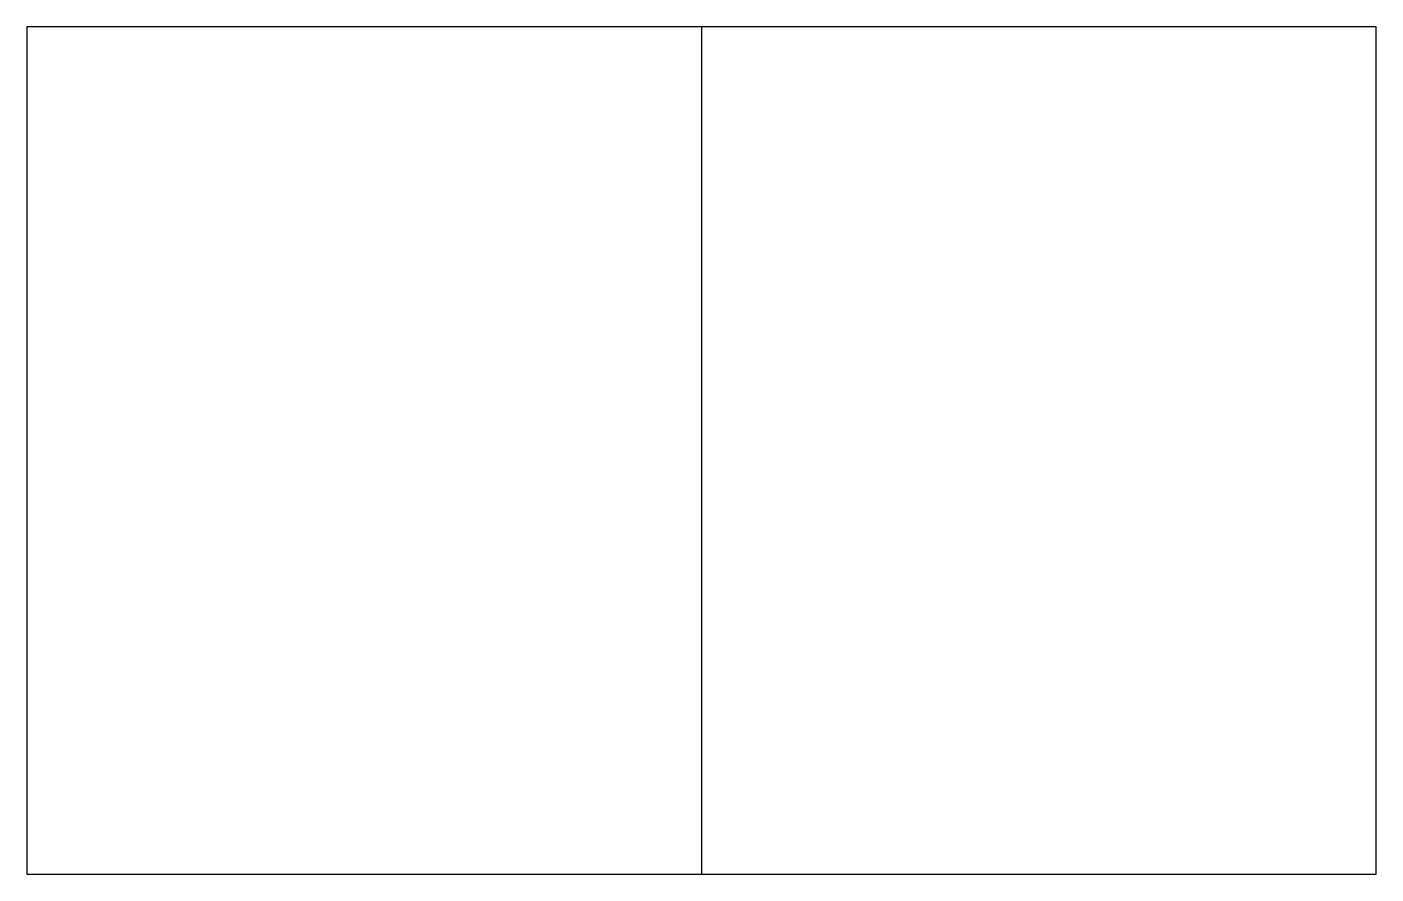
# Model space of a CAD drawing. Header units: millimetres. Extents: x 0 to 57.3, y 0 to 36.
import ezdxf

# ---------------------------------------------------------------- set-up
doc = ezdxf.new("R2010")
doc.units = ezdxf.units.MM

msp = doc.modelspace()

# ---------------------------------------------------------------- linework, layer by layer
for p, q in [((57.343, 36), (0, 36)), ((0, 36), (0, 0)), ((28.6715, 36), (28.6715, 0)), ((57.343, 0), (57.343, 36)), ((0, 0), (57.343, 0))]:
    msp.add_line(p, q)

doc.saveas('drawing.dxf')
